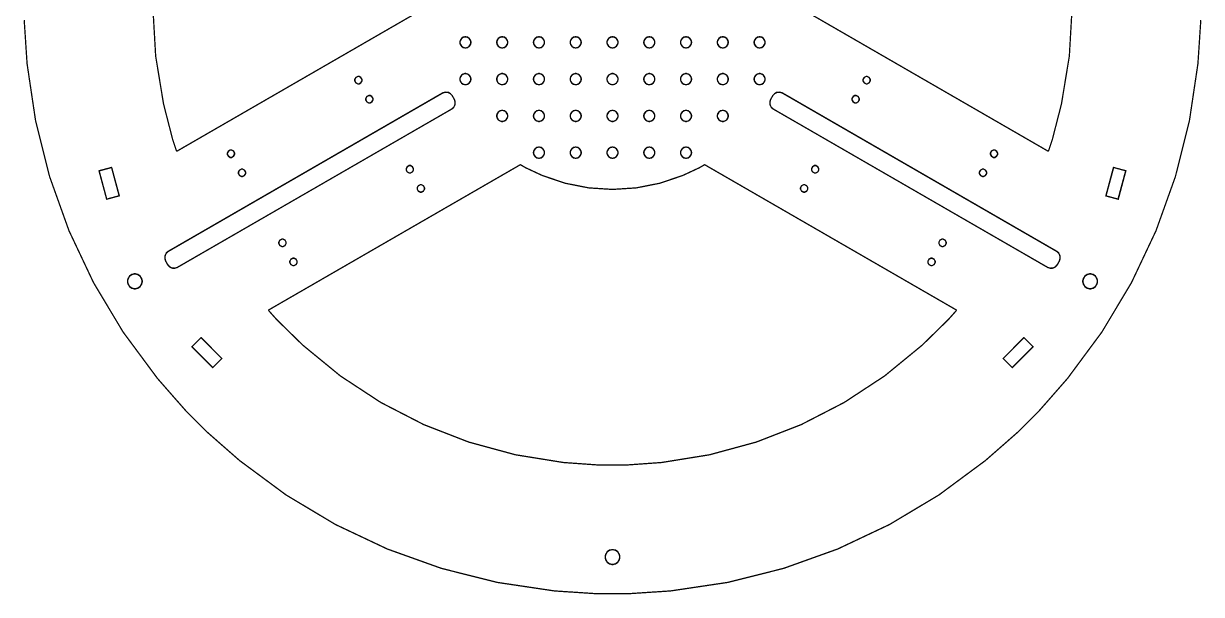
# Model space of a CAD drawing. Extents: x 0.1 to 12.7, y 0.1 to 12.7.
# Drawn here: x 0.1 to 12.71, y 0.12 to 6.23 of the extents above; entities that cross this region are included whole.
import ezdxf

# ---------------------------------------------------------------- set-up
doc = ezdxf.new("R2010")
doc.units = 0
doc.layers.get('0').update_dxf_attribs({"linetype": 'CONTINUOUS'})

msp = doc.modelspace()

# ---------------------------------------------------------------- linework, layer by layer
at = {"color": 0, "const_width": 0.01378}
for points in [[(5.42453, 11.2491), (5.29596, 11.223), (4.91596, 11.117), (4.4285, 10.9332), (3.9656, 10.7001), (3.53093, 10.4206), (3.12788, 10.0969), (2.76014, 9.73188), (2.43115, 9.32785), (2.21012, 9.00108), (2.14458, 8.88747), (2.079, 8.77393), (1.90647, 8.41911), (1.72108, 7.93218), (1.58876, 7.43115), (1.51004, 6.92036), (1.48529, 6.40408), (1.51492, 5.88672), (1.59944, 5.37261), (1.69769, 4.9905), (1.73931, 4.8661)], [(11.0737, 4.8661), (11.1153, 4.9905), (11.2135, 5.37261), (11.2981, 5.88672), (11.3277, 6.40408), (11.303, 6.92036), (11.2242, 7.43115), (11.0919, 7.93218), (10.9065, 8.41911), (10.734, 8.77393), (10.6685, 8.88747), (10.6029, 9.00108), (10.3818, 9.32785), (10.0528, 9.73188), (9.68511, 10.0969), (9.28212, 10.4206), (8.84739, 10.7001), (8.3845, 10.9332), (7.89703, 11.117), (7.51704, 11.223), (7.38851, 11.2491)], [(1.73931, 4.8661), (4.44308, 6.42714)], [(11.0737, 4.8661), (8.36996, 6.42714)], [(0.10731, 6.27121), (0.13813, 5.80425), (0.22944, 5.19222), (0.37956, 4.59483), (0.58681, 4.01628), (0.84939, 3.46061), (1.16564, 2.93207), (1.53386, 2.43468), (1.84224, 2.08268), (1.95231, 1.9726), (2.06233, 1.86257), (2.41433, 1.55419), (2.91168, 1.18598), (3.44026, 0.86974), (3.99588, 0.60715), (4.57449, 0.3999), (5.17188, 0.24978), (5.7839, 0.15848), (6.25087, 0.1276), (6.40653, 0.1276), (6.56212, 0.1276), (7.02908, 0.15848), (7.64117, 0.24978), (8.23856, 0.3999), (8.81711, 0.60715), (9.37272, 0.86974), (9.90132, 1.18598), (10.3987, 1.55419), (10.7507, 1.86257), (10.8607, 1.9726), (10.9708, 2.08268), (11.2792, 2.43468), (11.6473, 2.93207), (11.9637, 3.46061), (12.2262, 4.01628), (12.4334, 4.59483), (12.5836, 5.19222), (12.6749, 5.80425), (12.7057, 6.27121)], [(2.72131, 3.16525), (5.42507, 4.72629)], [(5.42225, 4.72206), (5.47868, 4.68951), (5.65674, 4.60672), (5.90115, 4.52431), (6.15218, 4.47488), (6.40653, 4.45839), (6.66086, 4.47488), (6.91189, 4.52431), (7.15631, 4.60672), (7.33431, 4.68951), (7.39079, 4.72206)], [(10.0917, 3.16525), (7.38797, 4.72629)], [(2.72131, 3.16525), (2.80821, 3.06706), (3.09, 2.79096), (3.49294, 2.46072), (3.92617, 2.17638), (4.38564, 1.93967), (4.8674, 1.75244), (5.36746, 1.61654), (5.88178, 1.53364), (6.27533, 1.50558), (6.40653, 1.50558), (6.53765, 1.50558), (6.93121, 1.53364), (7.44553, 1.61654), (7.94558, 1.75244), (8.42736, 1.93967), (8.88683, 2.17638), (9.32004, 2.46072), (9.72299, 2.79096), (10.0048, 3.06706), (10.0917, 3.16525)]]:
    msp.add_lwpolyline(points, dxfattribs=at)
for points in [[(4.89079, 6.03315), (4.89079, 6.0389), (4.88612, 6.05615), (4.87349, 6.07493), (4.85471, 6.08757), (4.83746, 6.09218), (4.83171, 6.09218), (4.82596, 6.09218), (4.80871, 6.08757), (4.78993, 6.07493), (4.77729, 6.05615), (4.77268, 6.0389), (4.77268, 6.03315), (4.77268, 6.02746), (4.77729, 6.01019), (4.78993, 5.99143), (4.80871, 5.97874), (4.82596, 5.97407), (4.83171, 5.97407), (4.83746, 5.97407), (4.85471, 5.97874), (4.87349, 5.99143), (4.88612, 6.01019), (4.89079, 6.02746), (4.89079, 6.03315)], [(5.2845, 6.03315), (5.2845, 6.0389), (5.27983, 6.05615), (5.26714, 6.07493), (5.24837, 6.08757), (5.23112, 6.09218), (5.22542, 6.09218), (5.21967, 6.09218), (5.20242, 6.08757), (5.18365, 6.07493), (5.17101, 6.05615), (5.16639, 6.0389), (5.16639, 6.03315), (5.16639, 6.02746), (5.17101, 6.01019), (5.18365, 5.99143), (5.20242, 5.97874), (5.21967, 5.97407), (5.22542, 5.97407), (5.23112, 5.97407), (5.24837, 5.97874), (5.26714, 5.99143), (5.27983, 6.01019), (5.2845, 6.02746), (5.2845, 6.03315)], [(5.67817, 6.03315), (5.67817, 6.0389), (5.6735, 6.05615), (5.66086, 6.07493), (5.64208, 6.08757), (5.62483, 6.09218), (5.61914, 6.09218), (5.61339, 6.09218), (5.59614, 6.08757), (5.57736, 6.07493), (5.56467, 6.05615), (5.56006, 6.0389), (5.56006, 6.03315), (5.56006, 6.02746), (5.56467, 6.01019), (5.57736, 5.99143), (5.59614, 5.97874), (5.61339, 5.97407), (5.61914, 5.97407), (5.62483, 5.97407), (5.64208, 5.97874), (5.66086, 5.99143), (5.6735, 6.01019), (5.67817, 6.02746), (5.67817, 6.03315)], [(6.07189, 6.03315), (6.07189, 6.0389), (6.06722, 6.05615), (6.05458, 6.07493), (6.03581, 6.08757), (6.01856, 6.09218), (6.01281, 6.09218), (6.00706, 6.09218), (5.98981, 6.08757), (5.97103, 6.07493), (5.95839, 6.05615), (5.95378, 6.0389), (5.95378, 6.03315), (5.95378, 6.02746), (5.95839, 6.01019), (5.97103, 5.99143), (5.98981, 5.97874), (6.00706, 5.97407), (6.01281, 5.97407), (6.01856, 5.97407), (6.03581, 5.97874), (6.05458, 5.99143), (6.06722, 6.01019), (6.07189, 6.02746), (6.07189, 6.03315)], [(6.4656, 6.03315), (6.4656, 6.0389), (6.46094, 6.05615), (6.44824, 6.07493), (6.42947, 6.08757), (6.41222, 6.09218), (6.40653, 6.09218), (6.40076, 6.09218), (6.38351, 6.08757), (6.36475, 6.07493), (6.35211, 6.05615), (6.3475, 6.0389), (6.3475, 6.03315), (6.3475, 6.02746), (6.35211, 6.01019), (6.36475, 5.99143), (6.38351, 5.97874), (6.40076, 5.97407), (6.40653, 5.97407), (6.41222, 5.97407), (6.42947, 5.97874), (6.44824, 5.99143), (6.46094, 6.01019), (6.4656, 6.02746), (6.4656, 6.03315)], [(6.85926, 6.03315), (6.85926, 6.0389), (6.8546, 6.05615), (6.84196, 6.07493), (6.82319, 6.08757), (6.80593, 6.09218), (6.80024, 6.09218), (6.79449, 6.09218), (6.77724, 6.08757), (6.75846, 6.07493), (6.74576, 6.05615), (6.74115, 6.0389), (6.74115, 6.03315), (6.74115, 6.02746), (6.74576, 6.01019), (6.75846, 5.99143), (6.77724, 5.97874), (6.79449, 5.97407), (6.80024, 5.97407), (6.80593, 5.97407), (6.82319, 5.97874), (6.84196, 5.99143), (6.8546, 6.01019), (6.85926, 6.02746), (6.85926, 6.03315)], [(7.25299, 6.03315), (7.25299, 6.0389), (7.24832, 6.05615), (7.23568, 6.07493), (7.2169, 6.08757), (7.19965, 6.09218), (7.19396, 6.09218), (7.18815, 6.09218), (7.1709, 6.08757), (7.15213, 6.07493), (7.13949, 6.05615), (7.13488, 6.0389), (7.13488, 6.03315), (7.13488, 6.02746), (7.13949, 6.01019), (7.15213, 5.99143), (7.1709, 5.97874), (7.18815, 5.97407), (7.19396, 5.97407), (7.19965, 5.97407), (7.2169, 5.97874), (7.23568, 5.99143), (7.24832, 6.01019), (7.25299, 6.02746), (7.25299, 6.03315)], [(7.64671, 6.03315), (7.64671, 6.0389), (7.64204, 6.05615), (7.62935, 6.07493), (7.61057, 6.08757), (7.59332, 6.09218), (7.58763, 6.09218), (7.58188, 6.09218), (7.56461, 6.08757), (7.54585, 6.07493), (7.53321, 6.05615), (7.5286, 6.0389), (7.5286, 6.03315), (7.5286, 6.02746), (7.53321, 6.01019), (7.54585, 5.99143), (7.56461, 5.97874), (7.58188, 5.97407), (7.58763, 5.97407), (7.59332, 5.97407), (7.61057, 5.97874), (7.62935, 5.99143), (7.64204, 6.01019), (7.64671, 6.02746), (7.64671, 6.03315)], [(8.04036, 6.03315), (8.04036, 6.0389), (8.03569, 6.05615), (8.02306, 6.07493), (8.00429, 6.08757), (7.98703, 6.09218), (7.98133, 6.09218), (7.97558, 6.09218), (7.95833, 6.08757), (7.93956, 6.07493), (7.92686, 6.05615), (7.92225, 6.0389), (7.92225, 6.03315), (7.92225, 6.02746), (7.92686, 6.01019), (7.93956, 5.99143), (7.95833, 5.97874), (7.97558, 5.97407), (7.98133, 5.97407), (7.98703, 5.97407), (8.00429, 5.97874), (8.02306, 5.99143), (8.03569, 6.01019), (8.04036, 6.02746), (8.04036, 6.03315)], [(4.89079, 5.63943), (4.89079, 5.64518), (4.88612, 5.66243), (4.87349, 5.68121), (4.85471, 5.69385), (4.83746, 5.69846), (4.83171, 5.69846), (4.82596, 5.69846), (4.80871, 5.69385), (4.78993, 5.68121), (4.77729, 5.66243), (4.77268, 5.64518), (4.77268, 5.63943), (4.77268, 5.63374), (4.77729, 5.61649), (4.78993, 5.59771), (4.80871, 5.58501), (4.82596, 5.58035), (4.83171, 5.58035), (4.83746, 5.58035), (4.85471, 5.58501), (4.87349, 5.59771), (4.88612, 5.61649), (4.89079, 5.63374), (4.89079, 5.63943)], [(5.2845, 5.63943), (5.2845, 5.64518), (5.27983, 5.66243), (5.26714, 5.68121), (5.24837, 5.69385), (5.23112, 5.69846), (5.22542, 5.69846), (5.21967, 5.69846), (5.20242, 5.69385), (5.18365, 5.68121), (5.17101, 5.66243), (5.16639, 5.64518), (5.16639, 5.63943), (5.16639, 5.63374), (5.17101, 5.61649), (5.18365, 5.59771), (5.20242, 5.58501), (5.21967, 5.58035), (5.22542, 5.58035), (5.23112, 5.58035), (5.24837, 5.58501), (5.26714, 5.59771), (5.27983, 5.61649), (5.2845, 5.63374), (5.2845, 5.63943)], [(5.67817, 5.63943), (5.67817, 5.64518), (5.6735, 5.66243), (5.66086, 5.68121), (5.64208, 5.69385), (5.62483, 5.69846), (5.61914, 5.69846), (5.61339, 5.69846), (5.59614, 5.69385), (5.57736, 5.68121), (5.56467, 5.66243), (5.56006, 5.64518), (5.56006, 5.63943), (5.56006, 5.63374), (5.56467, 5.61649), (5.57736, 5.59771), (5.59614, 5.58501), (5.61339, 5.58035), (5.61914, 5.58035), (5.62483, 5.58035), (5.64208, 5.58501), (5.66086, 5.59771), (5.6735, 5.61649), (5.67817, 5.63374), (5.67817, 5.63943)], [(6.07189, 5.63943), (6.07189, 5.64518), (6.06722, 5.66243), (6.05458, 5.68121), (6.03581, 5.69385), (6.01856, 5.69846), (6.01281, 5.69846), (6.00706, 5.69846), (5.98981, 5.69385), (5.97103, 5.68121), (5.95839, 5.66243), (5.95378, 5.64518), (5.95378, 5.63943), (5.95378, 5.63374), (5.95839, 5.61649), (5.97103, 5.59771), (5.98981, 5.58501), (6.00706, 5.58035), (6.01281, 5.58035), (6.01856, 5.58035), (6.03581, 5.58501), (6.05458, 5.59771), (6.06722, 5.61649), (6.07189, 5.63374), (6.07189, 5.63943)], [(6.4656, 5.63943), (6.4656, 5.64518), (6.46094, 5.66243), (6.44824, 5.68121), (6.42947, 5.69385), (6.41222, 5.69846), (6.40653, 5.69846), (6.40076, 5.69846), (6.38351, 5.69385), (6.36475, 5.68121), (6.35211, 5.66243), (6.3475, 5.64518), (6.3475, 5.63943), (6.3475, 5.63374), (6.35211, 5.61649), (6.36475, 5.59771), (6.38351, 5.58501), (6.40076, 5.58035), (6.40653, 5.58035), (6.41222, 5.58035), (6.42947, 5.58501), (6.44824, 5.59771), (6.46094, 5.61649), (6.4656, 5.63374), (6.4656, 5.63943)], [(6.85926, 5.63943), (6.85926, 5.64518), (6.8546, 5.66243), (6.84196, 5.68121), (6.82319, 5.69385), (6.80593, 5.69846), (6.80024, 5.69846), (6.79449, 5.69846), (6.77724, 5.69385), (6.75846, 5.68121), (6.74576, 5.66243), (6.74115, 5.64518), (6.74115, 5.63943), (6.74115, 5.63374), (6.74576, 5.61649), (6.75846, 5.59771), (6.77724, 5.58501), (6.79449, 5.58035), (6.80024, 5.58035), (6.80593, 5.58035), (6.82319, 5.58501), (6.84196, 5.59771), (6.8546, 5.61649), (6.85926, 5.63374), (6.85926, 5.63943)], [(7.25299, 5.63943), (7.25299, 5.64518), (7.24832, 5.66243), (7.23568, 5.68121), (7.2169, 5.69385), (7.19965, 5.69846), (7.19396, 5.69846), (7.18815, 5.69846), (7.1709, 5.69385), (7.15213, 5.68121), (7.13949, 5.66243), (7.13488, 5.64518), (7.13488, 5.63943), (7.13488, 5.63374), (7.13949, 5.61649), (7.15213, 5.59771), (7.1709, 5.58501), (7.18815, 5.58035), (7.19396, 5.58035), (7.19965, 5.58035), (7.2169, 5.58501), (7.23568, 5.59771), (7.24832, 5.61649), (7.25299, 5.63374), (7.25299, 5.63943)], [(7.64671, 5.63943), (7.64671, 5.64518), (7.64204, 5.66243), (7.62935, 5.68121), (7.61057, 5.69385), (7.59332, 5.69846), (7.58763, 5.69846), (7.58188, 5.69846), (7.56461, 5.69385), (7.54585, 5.68121), (7.53321, 5.66243), (7.5286, 5.64518), (7.5286, 5.63943), (7.5286, 5.63374), (7.53321, 5.61649), (7.54585, 5.59771), (7.56461, 5.58501), (7.58188, 5.58035), (7.58763, 5.58035), (7.59332, 5.58035), (7.61057, 5.58501), (7.62935, 5.59771), (7.64204, 5.61649), (7.64671, 5.63374), (7.64671, 5.63943)], [(8.04036, 5.63943), (8.04036, 5.64518), (8.03569, 5.66243), (8.02306, 5.68121), (8.00429, 5.69385), (7.98703, 5.69846), (7.98133, 5.69846), (7.97558, 5.69846), (7.95833, 5.69385), (7.93956, 5.68121), (7.92686, 5.66243), (7.92225, 5.64518), (7.92225, 5.63943), (7.92225, 5.63374), (7.92686, 5.61649), (7.93956, 5.59771), (7.95833, 5.58501), (7.97558, 5.58035), (7.98133, 5.58035), (7.98703, 5.58035), (8.00429, 5.58501), (8.02306, 5.59771), (8.03569, 5.61649), (8.04036, 5.63374), (8.04036, 5.63943)], [(3.72456, 5.62853), (3.72456, 5.63553), (3.713, 5.65636), (3.69217, 5.66786), (3.68522, 5.66786), (3.67822, 5.66786), (3.65733, 5.65636), (3.64583, 5.63553), (3.64583, 5.62853), (3.64583, 5.62158), (3.65733, 5.60069), (3.67822, 5.58914), (3.68522, 5.58914), (3.69217, 5.58914), (3.713, 5.60069), (3.72456, 5.62158), (3.72456, 5.62853)], [(9.16721, 5.62853), (9.16721, 5.63553), (9.15565, 5.65636), (9.13482, 5.66786), (9.12787, 5.66786), (9.12088, 5.66786), (9.09999, 5.65636), (9.08849, 5.63553), (9.08849, 5.62853), (9.08849, 5.62158), (9.09999, 5.60069), (9.12088, 5.58914), (9.12787, 5.58914), (9.13482, 5.58914), (9.15565, 5.60069), (9.16721, 5.62158), (9.16721, 5.62853)], [(4.69189, 5.45964), (4.68929, 5.46419), (4.67165, 5.48275), (4.64914, 5.49496), (4.6441, 5.49631), (4.63906, 5.49767), (4.61339, 5.49837), (4.58886, 5.4911), (4.58436, 5.48844), (1.65213, 3.79551), (1.64757, 3.79292), (1.62901, 3.77528), (1.61681, 3.75276), (1.61546, 3.74772), (1.6141, 3.74268), (1.61344, 3.71707), (1.62071, 3.69254), (1.62332, 3.68799), (1.64301, 3.65386), (1.64561, 3.64936), (1.66325, 3.63081), (1.68576, 3.61854), (1.69081, 3.61719), (1.69586, 3.61583), (1.72146, 3.61518), (1.74599, 3.62244), (1.75054, 3.62506), (4.68278, 5.31799), (4.68728, 5.32058), (4.70583, 5.33822), (4.7181, 5.36074), (4.71946, 5.36578), (4.72081, 5.37082), (4.72146, 5.39649), (4.71419, 5.42101), (4.71158, 5.42551), (4.69189, 5.45964)], [(3.84267, 5.42393), (3.84267, 5.43093), (3.83111, 5.45182), (3.81028, 5.46332), (3.80333, 5.46332), (3.79633, 5.46332), (3.77544, 5.45182), (3.76394, 5.43093), (3.76394, 5.42393), (3.76394, 5.41699), (3.77544, 5.39611), (3.79633, 5.38456), (3.80333, 5.38456), (3.81028, 5.38456), (3.83111, 5.39611), (3.84267, 5.41699), (3.84267, 5.42393)], [(8.10146, 5.42551), (8.09885, 5.42101), (8.09158, 5.39649), (8.09224, 5.37082), (8.09358, 5.36578), (8.09494, 5.36074), (8.10715, 5.33822), (8.12571, 5.32058), (8.13026, 5.31799), (11.0625, 3.62506), (11.067, 3.62244), (11.0915, 3.61518), (11.1172, 3.61583), (11.1222, 3.61719), (11.1273, 3.61854), (11.1498, 3.63081), (11.1674, 3.64936), (11.17, 3.65386), (11.1897, 3.68799), (11.1923, 3.69254), (11.1996, 3.71707), (11.1989, 3.74268), (11.1976, 3.74772), (11.1962, 3.75276), (11.184, 3.77528), (11.1654, 3.79292), (11.1609, 3.79551), (8.22874, 5.48844), (8.22418, 5.4911), (8.1996, 5.49837), (8.17399, 5.49767), (8.16894, 5.49631), (8.1639, 5.49496), (8.14139, 5.48275), (8.12375, 5.46419), (8.12115, 5.45964), (8.10146, 5.42551)], [(9.0491, 5.42393), (9.0491, 5.43093), (9.03754, 5.45182), (9.01671, 5.46332), (9.00976, 5.46332), (9.00276, 5.46332), (8.98188, 5.45182), (8.97038, 5.43093), (8.97038, 5.42393), (8.97038, 5.41699), (8.98188, 5.39611), (9.00276, 5.38456), (9.00976, 5.38456), (9.01671, 5.38456), (9.03754, 5.39611), (9.0491, 5.41699), (9.0491, 5.42393)], [(5.2845, 5.24571), (5.2845, 5.25146), (5.27983, 5.26872), (5.26714, 5.28749), (5.24837, 5.30018), (5.23112, 5.30479), (5.22542, 5.30479), (5.21967, 5.30479), (5.20242, 5.30018), (5.18365, 5.28749), (5.17101, 5.26872), (5.16639, 5.25146), (5.16639, 5.24571), (5.16639, 5.24001), (5.17101, 5.22276), (5.18365, 5.204), (5.20242, 5.19135), (5.21967, 5.18668), (5.22542, 5.18668), (5.23112, 5.18668), (5.24837, 5.19135), (5.26714, 5.204), (5.27983, 5.22276), (5.2845, 5.24001), (5.2845, 5.24571)], [(5.67817, 5.24571), (5.67817, 5.25146), (5.6735, 5.26872), (5.66086, 5.28749), (5.64208, 5.30018), (5.62483, 5.30479), (5.61914, 5.30479), (5.61339, 5.30479), (5.59614, 5.30018), (5.57736, 5.28749), (5.56467, 5.26872), (5.56006, 5.25146), (5.56006, 5.24571), (5.56006, 5.24001), (5.56467, 5.22276), (5.57736, 5.204), (5.59614, 5.19135), (5.61339, 5.18668), (5.61914, 5.18668), (5.62483, 5.18668), (5.64208, 5.19135), (5.66086, 5.204), (5.6735, 5.22276), (5.67817, 5.24001), (5.67817, 5.24571)], [(6.07189, 5.24571), (6.07189, 5.25146), (6.06722, 5.26872), (6.05458, 5.28749), (6.03581, 5.30018), (6.01856, 5.30479), (6.01281, 5.30479), (6.00706, 5.30479), (5.98981, 5.30018), (5.97103, 5.28749), (5.95839, 5.26872), (5.95378, 5.25146), (5.95378, 5.24571), (5.95378, 5.24001), (5.95839, 5.22276), (5.97103, 5.204), (5.98981, 5.19135), (6.00706, 5.18668), (6.01281, 5.18668), (6.01856, 5.18668), (6.03581, 5.19135), (6.05458, 5.204), (6.06722, 5.22276), (6.07189, 5.24001), (6.07189, 5.24571)], [(6.4656, 5.24571), (6.4656, 5.25146), (6.46094, 5.26872), (6.44824, 5.28749), (6.42947, 5.30018), (6.41222, 5.30479), (6.40653, 5.30479), (6.40076, 5.30479), (6.38351, 5.30018), (6.36475, 5.28749), (6.35211, 5.26872), (6.3475, 5.25146), (6.3475, 5.24571), (6.3475, 5.24001), (6.35211, 5.22276), (6.36475, 5.204), (6.38351, 5.19135), (6.40076, 5.18668), (6.40653, 5.18668), (6.41222, 5.18668), (6.42947, 5.19135), (6.44824, 5.204), (6.46094, 5.22276), (6.4656, 5.24001), (6.4656, 5.24571)], [(6.85926, 5.24571), (6.85926, 5.25146), (6.8546, 5.26872), (6.84196, 5.28749), (6.82319, 5.30018), (6.80593, 5.30479), (6.80024, 5.30479), (6.79449, 5.30479), (6.77724, 5.30018), (6.75846, 5.28749), (6.74576, 5.26872), (6.74115, 5.25146), (6.74115, 5.24571), (6.74115, 5.24001), (6.74576, 5.22276), (6.75846, 5.204), (6.77724, 5.19135), (6.79449, 5.18668), (6.80024, 5.18668), (6.80593, 5.18668), (6.82319, 5.19135), (6.84196, 5.204), (6.8546, 5.22276), (6.85926, 5.24001), (6.85926, 5.24571)], [(7.25299, 5.24571), (7.25299, 5.25146), (7.24832, 5.26872), (7.23568, 5.28749), (7.2169, 5.30018), (7.19965, 5.30479), (7.19396, 5.30479), (7.18815, 5.30479), (7.1709, 5.30018), (7.15213, 5.28749), (7.13949, 5.26872), (7.13488, 5.25146), (7.13488, 5.24571), (7.13488, 5.24001), (7.13949, 5.22276), (7.15213, 5.204), (7.1709, 5.19135), (7.18815, 5.18668), (7.19396, 5.18668), (7.19965, 5.18668), (7.2169, 5.19135), (7.23568, 5.204), (7.24832, 5.22276), (7.25299, 5.24001), (7.25299, 5.24571)], [(7.64671, 5.24571), (7.64671, 5.25146), (7.64204, 5.26872), (7.62935, 5.28749), (7.61057, 5.30018), (7.59332, 5.30479), (7.58763, 5.30479), (7.58188, 5.30479), (7.56461, 5.30018), (7.54585, 5.28749), (7.53321, 5.26872), (7.5286, 5.25146), (7.5286, 5.24571), (7.5286, 5.24001), (7.53321, 5.22276), (7.54585, 5.204), (7.56461, 5.19135), (7.58188, 5.18668), (7.58763, 5.18668), (7.59332, 5.18668), (7.61057, 5.19135), (7.62935, 5.204), (7.64204, 5.22276), (7.64671, 5.24001), (7.64671, 5.24571)], [(2.36074, 4.8411), (2.36074, 4.8481), (2.34918, 4.86897), (2.32835, 4.88049), (2.3214, 4.88049), (2.3144, 4.88049), (2.29351, 4.86897), (2.28201, 4.8481), (2.28201, 4.8411), (2.28201, 4.83415), (2.29351, 4.81332), (2.3144, 4.80176), (2.3214, 4.80176), (2.32835, 4.80176), (2.34918, 4.81332), (2.36074, 4.83415), (2.36074, 4.8411)], [(5.67817, 4.85206), (5.67817, 4.85781), (5.6735, 4.87506), (5.66086, 4.89382), (5.64208, 4.90647), (5.62483, 4.91108), (5.61914, 4.91108), (5.61339, 4.91108), (5.59614, 4.90647), (5.57736, 4.89382), (5.56467, 4.87506), (5.56006, 4.85781), (5.56006, 4.85206), (5.56006, 4.84631), (5.56467, 4.82904), (5.57736, 4.81028), (5.59614, 4.79764), (5.61339, 4.79297), (5.61914, 4.79297), (5.62483, 4.79297), (5.64208, 4.79764), (5.66086, 4.81028), (5.6735, 4.82904), (5.67817, 4.84631), (5.67817, 4.85206)], [(6.07189, 4.85206), (6.07189, 4.85781), (6.06722, 4.87506), (6.05458, 4.89382), (6.03581, 4.90647), (6.01856, 4.91108), (6.01281, 4.91108), (6.00706, 4.91108), (5.98981, 4.90647), (5.97103, 4.89382), (5.95839, 4.87506), (5.95378, 4.85781), (5.95378, 4.85206), (5.95378, 4.84631), (5.95839, 4.82904), (5.97103, 4.81028), (5.98981, 4.79764), (6.00706, 4.79297), (6.01281, 4.79297), (6.01856, 4.79297), (6.03581, 4.79764), (6.05458, 4.81028), (6.06722, 4.82904), (6.07189, 4.84631), (6.07189, 4.85206)], [(6.4656, 4.85206), (6.4656, 4.85781), (6.46094, 4.87506), (6.44824, 4.89382), (6.42947, 4.90647), (6.41222, 4.91108), (6.40653, 4.91108), (6.40076, 4.91108), (6.38351, 4.90647), (6.36475, 4.89382), (6.35211, 4.87506), (6.3475, 4.85781), (6.3475, 4.85206), (6.3475, 4.84631), (6.35211, 4.82904), (6.36475, 4.81028), (6.38351, 4.79764), (6.40076, 4.79297), (6.40653, 4.79297), (6.41222, 4.79297), (6.42947, 4.79764), (6.44824, 4.81028), (6.46094, 4.82904), (6.4656, 4.84631), (6.4656, 4.85206)], [(6.85926, 4.85206), (6.85926, 4.85781), (6.8546, 4.87506), (6.84196, 4.89382), (6.82319, 4.90647), (6.80593, 4.91108), (6.80024, 4.91108), (6.79449, 4.91108), (6.77724, 4.90647), (6.75846, 4.89382), (6.74576, 4.87506), (6.74115, 4.85781), (6.74115, 4.85206), (6.74115, 4.84631), (6.74576, 4.82904), (6.75846, 4.81028), (6.77724, 4.79764), (6.79449, 4.79297), (6.80024, 4.79297), (6.80593, 4.79297), (6.82319, 4.79764), (6.84196, 4.81028), (6.8546, 4.82904), (6.85926, 4.84631), (6.85926, 4.85206)], [(7.25299, 4.85206), (7.25299, 4.85781), (7.24832, 4.87506), (7.23568, 4.89382), (7.2169, 4.90647), (7.19965, 4.91108), (7.19396, 4.91108), (7.18815, 4.91108), (7.1709, 4.90647), (7.15213, 4.89382), (7.13949, 4.87506), (7.13488, 4.85781), (7.13488, 4.85206), (7.13488, 4.84631), (7.13949, 4.82904), (7.15213, 4.81028), (7.1709, 4.79764), (7.18815, 4.79297), (7.19396, 4.79297), (7.19965, 4.79297), (7.2169, 4.79764), (7.23568, 4.81028), (7.24832, 4.82904), (7.25299, 4.84631), (7.25299, 4.85206)], [(10.531, 4.8411), (10.531, 4.8481), (10.5195, 4.86897), (10.4986, 4.88049), (10.4917, 4.88049), (10.4847, 4.88049), (10.4638, 4.86897), (10.4523, 4.8481), (10.4523, 4.8411), (10.4523, 4.83415), (10.4638, 4.81332), (10.4847, 4.80176), (10.4917, 4.80176), (10.4986, 4.80176), (10.5195, 4.81332), (10.531, 4.83415), (10.531, 4.8411)], [(1.12413, 4.38954), (0.99105, 4.35389), (0.90951, 4.65815), (1.04259, 4.69379), (1.12413, 4.38954)], [(2.47885, 4.6365), (2.47885, 4.6435), (2.46729, 4.66439), (2.44646, 4.67589), (2.43951, 4.67589), (2.43251, 4.67589), (2.41162, 4.66439), (2.40013, 4.6435), (2.40013, 4.6365), (2.40013, 4.62956), (2.41162, 4.60872), (2.43251, 4.59717), (2.43951, 4.59717), (2.44646, 4.59717), (2.46729, 4.60872), (2.47885, 4.62956), (2.47885, 4.6365)], [(4.27576, 4.67383), (4.27576, 4.68083), (4.26421, 4.70171), (4.24333, 4.71322), (4.23639, 4.71322), (4.22939, 4.71322), (4.2085, 4.70171), (4.197, 4.68083), (4.197, 4.67383), (4.197, 4.66689), (4.2085, 4.646), (4.22939, 4.63444), (4.23639, 4.63444), (4.24333, 4.63444), (4.26421, 4.646), (4.27576, 4.66689), (4.27576, 4.67383)], [(8.61604, 4.67383), (8.61604, 4.68083), (8.60449, 4.70171), (8.58361, 4.71322), (8.57667, 4.71322), (8.56967, 4.71322), (8.54883, 4.70171), (8.53733, 4.68083), (8.53733, 4.67383), (8.53733, 4.66689), (8.54883, 4.646), (8.56967, 4.63444), (8.57667, 4.63444), (8.58361, 4.63444), (8.60449, 4.646), (8.61604, 4.66689), (8.61604, 4.67383)], [(10.4129, 4.6365), (10.4129, 4.6435), (10.4014, 4.66439), (10.3805, 4.67589), (10.3736, 4.67589), (10.3666, 4.67589), (10.3457, 4.66439), (10.3342, 4.6435), (10.3342, 4.6365), (10.3342, 4.62956), (10.3457, 4.60872), (10.3666, 4.59717), (10.3736, 4.59717), (10.3805, 4.59717), (10.4014, 4.60872), (10.4129, 4.62956), (10.4129, 4.6365)], [(11.6889, 4.38954), (11.8221, 4.35389), (11.9035, 4.65815), (11.7705, 4.69379), (11.6889, 4.38954)], [(4.39388, 4.46924), (4.39388, 4.47624), (4.38232, 4.49713), (4.36143, 4.50863), (4.35449, 4.50863), (4.3475, 4.50863), (4.32661, 4.49713), (4.31511, 4.47624), (4.31511, 4.46924), (4.31511, 4.46229), (4.32661, 4.44146), (4.3475, 4.4299), (4.35449, 4.4299), (4.36143, 4.4299), (4.38232, 4.44146), (4.39388, 4.46229), (4.39388, 4.46924)], [(8.49794, 4.46924), (8.49794, 4.47624), (8.48639, 4.49713), (8.4655, 4.50863), (8.45856, 4.50863), (8.45156, 4.50863), (8.43072, 4.49713), (8.41922, 4.47624), (8.41922, 4.46924), (8.41922, 4.46229), (8.43072, 4.44146), (8.45156, 4.4299), (8.45856, 4.4299), (8.4655, 4.4299), (8.48639, 4.44146), (8.49794, 4.46229), (8.49794, 4.46924)], [(2.91194, 3.88644), (2.91194, 3.89344), (2.90039, 3.91428), (2.8795, 3.92578), (2.87256, 3.92578), (2.86556, 3.92578), (2.84467, 3.91428), (2.83317, 3.89344), (2.83317, 3.88644), (2.83317, 3.8795), (2.84467, 3.85861), (2.86556, 3.84706), (2.87256, 3.84706), (2.8795, 3.84706), (2.90039, 3.85861), (2.91194, 3.8795), (2.91194, 3.88644)], [(9.97988, 3.88644), (9.97988, 3.89344), (9.96832, 3.91428), (9.94743, 3.92578), (9.94049, 3.92578), (9.93349, 3.92578), (9.91265, 3.91428), (9.90115, 3.89344), (9.90115, 3.88644), (9.90115, 3.8795), (9.91265, 3.85861), (9.93349, 3.84706), (9.94049, 3.84706), (9.94743, 3.84706), (9.96832, 3.85861), (9.97988, 3.8795), (9.97988, 3.88644)], [(3.03006, 3.68186), (3.03006, 3.68886), (3.0185, 3.70975), (2.99761, 3.72125), (2.99067, 3.72125), (2.98367, 3.72125), (2.96278, 3.70975), (2.95128, 3.68886), (2.95128, 3.68186), (2.95128, 3.67492), (2.96278, 3.65403), (2.98367, 3.64247), (2.99067, 3.64247), (2.99761, 3.64247), (3.0185, 3.65403), (3.03006, 3.67492), (3.03006, 3.68186)], [(9.86176, 3.68186), (9.86176, 3.68886), (9.85021, 3.70975), (9.82932, 3.72125), (9.82238, 3.72125), (9.81537, 3.72125), (9.79454, 3.70975), (9.78304, 3.68886), (9.78304, 3.68186), (9.78304, 3.67492), (9.79454, 3.65403), (9.81537, 3.64247), (9.82238, 3.64247), (9.82932, 3.64247), (9.85021, 3.65403), (9.86176, 3.67492), (9.86176, 3.68186)], [(1.37093, 3.47407), (1.37093, 3.48178), (1.36469, 3.50478), (1.34782, 3.52979), (1.32281, 3.54665), (1.29986, 3.55285), (1.29221, 3.55285), (1.28451, 3.55285), (1.2615, 3.54665), (1.23649, 3.52979), (1.21962, 3.50478), (1.21349, 3.48178), (1.21349, 3.47407), (1.21349, 3.46642), (1.21962, 3.44347), (1.23649, 3.41846), (1.2615, 3.40158), (1.28451, 3.39535), (1.29221, 3.39535), (1.29986, 3.39535), (1.32281, 3.40158), (1.34782, 3.41846), (1.36469, 3.44347), (1.37093, 3.46642), (1.37093, 3.47407)], [(11.5996, 3.47407), (11.5996, 3.48178), (11.5934, 3.50478), (11.5765, 3.52979), (11.5515, 3.54665), (11.5285, 3.55285), (11.5208, 3.55285), (11.5131, 3.55285), (11.4902, 3.54665), (11.4652, 3.52979), (11.4483, 3.50478), (11.4421, 3.48178), (11.4421, 3.47407), (11.4421, 3.46642), (11.4483, 3.44347), (11.4652, 3.41846), (11.4902, 3.40158), (11.5131, 3.39535), (11.5208, 3.39535), (11.5285, 3.39535), (11.5515, 3.40158), (11.5765, 3.41846), (11.5934, 3.44347), (11.5996, 3.46642), (11.5996, 3.47407)], [(2.00097, 2.87076), (1.9036, 2.77333), (2.12631, 2.55063), (2.22368, 2.64806), (2.00097, 2.87076)], [(10.8121, 2.87076), (10.9095, 2.77333), (10.6868, 2.55063), (10.5894, 2.64806), (10.8121, 2.87076)], [(6.48525, 0.52132), (6.48525, 0.52902), (6.47906, 0.55203), (6.46218, 0.57704), (6.43718, 0.59391), (6.41417, 0.60004), (6.40653, 0.60004), (6.39882, 0.60004), (6.37587, 0.59391), (6.35086, 0.57704), (6.33399, 0.55203), (6.32781, 0.52902), (6.32781, 0.52132), (6.32781, 0.51367), (6.33399, 0.49067), (6.35086, 0.46566), (6.37587, 0.44878), (6.39882, 0.4426), (6.40653, 0.4426), (6.41417, 0.4426), (6.43718, 0.44878), (6.46218, 0.46566), (6.47906, 0.49067), (6.48525, 0.51367), (6.48525, 0.52132)]]:
    msp.add_lwpolyline(points, close=True, dxfattribs=at)
at = {"color": 254}
for points in [[(4.89079, 6.03315), (4.89079, 6.0389), (4.88612, 6.05615), (4.87349, 6.07493), (4.85471, 6.08757), (4.83746, 6.09218), (4.83171, 6.09218), (4.82596, 6.09218), (4.80871, 6.08757), (4.78993, 6.07493), (4.77729, 6.05615), (4.77268, 6.0389), (4.77268, 6.03315), (4.77268, 6.02746), (4.77729, 6.01019), (4.78993, 5.99143), (4.80871, 5.97874), (4.82596, 5.97407), (4.83171, 5.97407), (4.83746, 5.97407), (4.85471, 5.97874), (4.87349, 5.99143), (4.88612, 6.01019), (4.89079, 6.02746), (4.89079, 6.03315)], [(5.2845, 6.03315), (5.2845, 6.0389), (5.27983, 6.05615), (5.26714, 6.07493), (5.24837, 6.08757), (5.23112, 6.09218), (5.22542, 6.09218), (5.21967, 6.09218), (5.20242, 6.08757), (5.18365, 6.07493), (5.17101, 6.05615), (5.16639, 6.0389), (5.16639, 6.03315), (5.16639, 6.02746), (5.17101, 6.01019), (5.18365, 5.99143), (5.20242, 5.97874), (5.21967, 5.97407), (5.22542, 5.97407), (5.23112, 5.97407), (5.24837, 5.97874), (5.26714, 5.99143), (5.27983, 6.01019), (5.2845, 6.02746), (5.2845, 6.03315)], [(5.67817, 6.03315), (5.67817, 6.0389), (5.6735, 6.05615), (5.66086, 6.07493), (5.64208, 6.08757), (5.62483, 6.09218), (5.61914, 6.09218), (5.61339, 6.09218), (5.59614, 6.08757), (5.57736, 6.07493), (5.56467, 6.05615), (5.56006, 6.0389), (5.56006, 6.03315), (5.56006, 6.02746), (5.56467, 6.01019), (5.57736, 5.99143), (5.59614, 5.97874), (5.61339, 5.97407), (5.61914, 5.97407), (5.62483, 5.97407), (5.64208, 5.97874), (5.66086, 5.99143), (5.6735, 6.01019), (5.67817, 6.02746), (5.67817, 6.03315)], [(6.07189, 6.03315), (6.07189, 6.0389), (6.06722, 6.05615), (6.05458, 6.07493), (6.03581, 6.08757), (6.01856, 6.09218), (6.01281, 6.09218), (6.00706, 6.09218), (5.98981, 6.08757), (5.97103, 6.07493), (5.95839, 6.05615), (5.95378, 6.0389), (5.95378, 6.03315), (5.95378, 6.02746), (5.95839, 6.01019), (5.97103, 5.99143), (5.98981, 5.97874), (6.00706, 5.97407), (6.01281, 5.97407), (6.01856, 5.97407), (6.03581, 5.97874), (6.05458, 5.99143), (6.06722, 6.01019), (6.07189, 6.02746), (6.07189, 6.03315)], [(6.4656, 6.03315), (6.4656, 6.0389), (6.46094, 6.05615), (6.44824, 6.07493), (6.42947, 6.08757), (6.41222, 6.09218), (6.40653, 6.09218), (6.40076, 6.09218), (6.38351, 6.08757), (6.36475, 6.07493), (6.35211, 6.05615), (6.3475, 6.0389), (6.3475, 6.03315), (6.3475, 6.02746), (6.35211, 6.01019), (6.36475, 5.99143), (6.38351, 5.97874), (6.40076, 5.97407), (6.40653, 5.97407), (6.41222, 5.97407), (6.42947, 5.97874), (6.44824, 5.99143), (6.46094, 6.01019), (6.4656, 6.02746), (6.4656, 6.03315)], [(6.85926, 6.03315), (6.85926, 6.0389), (6.8546, 6.05615), (6.84196, 6.07493), (6.82319, 6.08757), (6.80593, 6.09218), (6.80024, 6.09218), (6.79449, 6.09218), (6.77724, 6.08757), (6.75846, 6.07493), (6.74576, 6.05615), (6.74115, 6.0389), (6.74115, 6.03315), (6.74115, 6.02746), (6.74576, 6.01019), (6.75846, 5.99143), (6.77724, 5.97874), (6.79449, 5.97407), (6.80024, 5.97407), (6.80593, 5.97407), (6.82319, 5.97874), (6.84196, 5.99143), (6.8546, 6.01019), (6.85926, 6.02746), (6.85926, 6.03315)], [(7.25299, 6.03315), (7.25299, 6.0389), (7.24832, 6.05615), (7.23568, 6.07493), (7.2169, 6.08757), (7.19965, 6.09218), (7.19396, 6.09218), (7.18815, 6.09218), (7.1709, 6.08757), (7.15213, 6.07493), (7.13949, 6.05615), (7.13488, 6.0389), (7.13488, 6.03315), (7.13488, 6.02746), (7.13949, 6.01019), (7.15213, 5.99143), (7.1709, 5.97874), (7.18815, 5.97407), (7.19396, 5.97407), (7.19965, 5.97407), (7.2169, 5.97874), (7.23568, 5.99143), (7.24832, 6.01019), (7.25299, 6.02746), (7.25299, 6.03315)], [(7.64671, 6.03315), (7.64671, 6.0389), (7.64204, 6.05615), (7.62935, 6.07493), (7.61057, 6.08757), (7.59332, 6.09218), (7.58763, 6.09218), (7.58188, 6.09218), (7.56461, 6.08757), (7.54585, 6.07493), (7.53321, 6.05615), (7.5286, 6.0389), (7.5286, 6.03315), (7.5286, 6.02746), (7.53321, 6.01019), (7.54585, 5.99143), (7.56461, 5.97874), (7.58188, 5.97407), (7.58763, 5.97407), (7.59332, 5.97407), (7.61057, 5.97874), (7.62935, 5.99143), (7.64204, 6.01019), (7.64671, 6.02746), (7.64671, 6.03315)], [(8.04036, 6.03315), (8.04036, 6.0389), (8.03569, 6.05615), (8.02306, 6.07493), (8.00429, 6.08757), (7.98703, 6.09218), (7.98133, 6.09218), (7.97558, 6.09218), (7.95833, 6.08757), (7.93956, 6.07493), (7.92686, 6.05615), (7.92225, 6.0389), (7.92225, 6.03315), (7.92225, 6.02746), (7.92686, 6.01019), (7.93956, 5.99143), (7.95833, 5.97874), (7.97558, 5.97407), (7.98133, 5.97407), (7.98703, 5.97407), (8.00429, 5.97874), (8.02306, 5.99143), (8.03569, 6.01019), (8.04036, 6.02746), (8.04036, 6.03315)], [(4.89079, 5.63943), (4.89079, 5.64518), (4.88612, 5.66243), (4.87349, 5.68121), (4.85471, 5.69385), (4.83746, 5.69846), (4.83171, 5.69846), (4.82596, 5.69846), (4.80871, 5.69385), (4.78993, 5.68121), (4.77729, 5.66243), (4.77268, 5.64518), (4.77268, 5.63943), (4.77268, 5.63374), (4.77729, 5.61649), (4.78993, 5.59771), (4.80871, 5.58501), (4.82596, 5.58035), (4.83171, 5.58035), (4.83746, 5.58035), (4.85471, 5.58501), (4.87349, 5.59771), (4.88612, 5.61649), (4.89079, 5.63374), (4.89079, 5.63943)], [(5.2845, 5.63943), (5.2845, 5.64518), (5.27983, 5.66243), (5.26714, 5.68121), (5.24837, 5.69385), (5.23112, 5.69846), (5.22542, 5.69846), (5.21967, 5.69846), (5.20242, 5.69385), (5.18365, 5.68121), (5.17101, 5.66243), (5.16639, 5.64518), (5.16639, 5.63943), (5.16639, 5.63374), (5.17101, 5.61649), (5.18365, 5.59771), (5.20242, 5.58501), (5.21967, 5.58035), (5.22542, 5.58035), (5.23112, 5.58035), (5.24837, 5.58501), (5.26714, 5.59771), (5.27983, 5.61649), (5.2845, 5.63374), (5.2845, 5.63943)], [(5.67817, 5.63943), (5.67817, 5.64518), (5.6735, 5.66243), (5.66086, 5.68121), (5.64208, 5.69385), (5.62483, 5.69846), (5.61914, 5.69846), (5.61339, 5.69846), (5.59614, 5.69385), (5.57736, 5.68121), (5.56467, 5.66243), (5.56006, 5.64518), (5.56006, 5.63943), (5.56006, 5.63374), (5.56467, 5.61649), (5.57736, 5.59771), (5.59614, 5.58501), (5.61339, 5.58035), (5.61914, 5.58035), (5.62483, 5.58035), (5.64208, 5.58501), (5.66086, 5.59771), (5.6735, 5.61649), (5.67817, 5.63374), (5.67817, 5.63943)], [(6.07189, 5.63943), (6.07189, 5.64518), (6.06722, 5.66243), (6.05458, 5.68121), (6.03581, 5.69385), (6.01856, 5.69846), (6.01281, 5.69846), (6.00706, 5.69846), (5.98981, 5.69385), (5.97103, 5.68121), (5.95839, 5.66243), (5.95378, 5.64518), (5.95378, 5.63943), (5.95378, 5.63374), (5.95839, 5.61649), (5.97103, 5.59771), (5.98981, 5.58501), (6.00706, 5.58035), (6.01281, 5.58035), (6.01856, 5.58035), (6.03581, 5.58501), (6.05458, 5.59771), (6.06722, 5.61649), (6.07189, 5.63374), (6.07189, 5.63943)], [(6.4656, 5.63943), (6.4656, 5.64518), (6.46094, 5.66243), (6.44824, 5.68121), (6.42947, 5.69385), (6.41222, 5.69846), (6.40653, 5.69846), (6.40076, 5.69846), (6.38351, 5.69385), (6.36475, 5.68121), (6.35211, 5.66243), (6.3475, 5.64518), (6.3475, 5.63943), (6.3475, 5.63374), (6.35211, 5.61649), (6.36475, 5.59771), (6.38351, 5.58501), (6.40076, 5.58035), (6.40653, 5.58035), (6.41222, 5.58035), (6.42947, 5.58501), (6.44824, 5.59771), (6.46094, 5.61649), (6.4656, 5.63374), (6.4656, 5.63943)], [(6.85926, 5.63943), (6.85926, 5.64518), (6.8546, 5.66243), (6.84196, 5.68121), (6.82319, 5.69385), (6.80593, 5.69846), (6.80024, 5.69846), (6.79449, 5.69846), (6.77724, 5.69385), (6.75846, 5.68121), (6.74576, 5.66243), (6.74115, 5.64518), (6.74115, 5.63943), (6.74115, 5.63374), (6.74576, 5.61649), (6.75846, 5.59771), (6.77724, 5.58501), (6.79449, 5.58035), (6.80024, 5.58035), (6.80593, 5.58035), (6.82319, 5.58501), (6.84196, 5.59771), (6.8546, 5.61649), (6.85926, 5.63374), (6.85926, 5.63943)], [(7.25299, 5.63943), (7.25299, 5.64518), (7.24832, 5.66243), (7.23568, 5.68121), (7.2169, 5.69385), (7.19965, 5.69846), (7.19396, 5.69846), (7.18815, 5.69846), (7.1709, 5.69385), (7.15213, 5.68121), (7.13949, 5.66243), (7.13488, 5.64518), (7.13488, 5.63943), (7.13488, 5.63374), (7.13949, 5.61649), (7.15213, 5.59771), (7.1709, 5.58501), (7.18815, 5.58035), (7.19396, 5.58035), (7.19965, 5.58035), (7.2169, 5.58501), (7.23568, 5.59771), (7.24832, 5.61649), (7.25299, 5.63374), (7.25299, 5.63943)], [(7.64671, 5.63943), (7.64671, 5.64518), (7.64204, 5.66243), (7.62935, 5.68121), (7.61057, 5.69385), (7.59332, 5.69846), (7.58763, 5.69846), (7.58188, 5.69846), (7.56461, 5.69385), (7.54585, 5.68121), (7.53321, 5.66243), (7.5286, 5.64518), (7.5286, 5.63943), (7.5286, 5.63374), (7.53321, 5.61649), (7.54585, 5.59771), (7.56461, 5.58501), (7.58188, 5.58035), (7.58763, 5.58035), (7.59332, 5.58035), (7.61057, 5.58501), (7.62935, 5.59771), (7.64204, 5.61649), (7.64671, 5.63374), (7.64671, 5.63943)], [(8.04036, 5.63943), (8.04036, 5.64518), (8.03569, 5.66243), (8.02306, 5.68121), (8.00429, 5.69385), (7.98703, 5.69846), (7.98133, 5.69846), (7.97558, 5.69846), (7.95833, 5.69385), (7.93956, 5.68121), (7.92686, 5.66243), (7.92225, 5.64518), (7.92225, 5.63943), (7.92225, 5.63374), (7.92686, 5.61649), (7.93956, 5.59771), (7.95833, 5.58501), (7.97558, 5.58035), (7.98133, 5.58035), (7.98703, 5.58035), (8.00429, 5.58501), (8.02306, 5.59771), (8.03569, 5.61649), (8.04036, 5.63374), (8.04036, 5.63943)], [(3.72456, 5.62853), (3.72456, 5.63553), (3.713, 5.65636), (3.69217, 5.66786), (3.68522, 5.66786), (3.67822, 5.66786), (3.65733, 5.65636), (3.64583, 5.63553), (3.64583, 5.62853), (3.64583, 5.62158), (3.65733, 5.60069), (3.67822, 5.58914), (3.68522, 5.58914), (3.69217, 5.58914), (3.713, 5.60069), (3.72456, 5.62158), (3.72456, 5.62853)], [(9.16721, 5.62853), (9.16721, 5.63553), (9.15565, 5.65636), (9.13482, 5.66786), (9.12787, 5.66786), (9.12088, 5.66786), (9.09999, 5.65636), (9.08849, 5.63553), (9.08849, 5.62853), (9.08849, 5.62158), (9.09999, 5.60069), (9.12088, 5.58914), (9.12787, 5.58914), (9.13482, 5.58914), (9.15565, 5.60069), (9.16721, 5.62158), (9.16721, 5.62853)], [(4.69189, 5.45964), (4.68929, 5.46419), (4.67165, 5.48275), (4.64914, 5.49496), (4.6441, 5.49631), (4.63906, 5.49767), (4.61339, 5.49837), (4.58886, 5.4911), (4.58436, 5.48844), (1.65213, 3.79551), (1.64757, 3.79292), (1.62901, 3.77528), (1.61681, 3.75276), (1.61546, 3.74772), (1.6141, 3.74268), (1.61344, 3.71707), (1.62071, 3.69254), (1.62332, 3.68799), (1.64301, 3.65386), (1.64561, 3.64936), (1.66325, 3.63081), (1.68576, 3.61854), (1.69081, 3.61719), (1.69586, 3.61583), (1.72146, 3.61518), (1.74599, 3.62244), (1.75054, 3.62506), (4.68278, 5.31799), (4.68728, 5.32058), (4.70583, 5.33822), (4.7181, 5.36074), (4.71946, 5.36578), (4.72081, 5.37082), (4.72146, 5.39649), (4.71419, 5.42101), (4.71158, 5.42551), (4.69189, 5.45964)], [(3.84267, 5.42393), (3.84267, 5.43093), (3.83111, 5.45182), (3.81028, 5.46332), (3.80333, 5.46332), (3.79633, 5.46332), (3.77544, 5.45182), (3.76394, 5.43093), (3.76394, 5.42393), (3.76394, 5.41699), (3.77544, 5.39611), (3.79633, 5.38456), (3.80333, 5.38456), (3.81028, 5.38456), (3.83111, 5.39611), (3.84267, 5.41699), (3.84267, 5.42393)], [(8.10146, 5.42551), (8.09885, 5.42101), (8.09158, 5.39649), (8.09224, 5.37082), (8.09358, 5.36578), (8.09494, 5.36074), (8.10715, 5.33822), (8.12571, 5.32058), (8.13026, 5.31799), (11.0625, 3.62506), (11.067, 3.62244), (11.0915, 3.61518), (11.1172, 3.61583), (11.1222, 3.61719), (11.1273, 3.61854), (11.1498, 3.63081), (11.1674, 3.64936), (11.17, 3.65386), (11.1897, 3.68799), (11.1923, 3.69254), (11.1996, 3.71707), (11.1989, 3.74268), (11.1976, 3.74772), (11.1962, 3.75276), (11.184, 3.77528), (11.1654, 3.79292), (11.1609, 3.79551), (8.22874, 5.48844), (8.22418, 5.4911), (8.1996, 5.49837), (8.17399, 5.49767), (8.16894, 5.49631), (8.1639, 5.49496), (8.14139, 5.48275), (8.12375, 5.46419), (8.12115, 5.45964), (8.10146, 5.42551)], [(9.0491, 5.42393), (9.0491, 5.43093), (9.03754, 5.45182), (9.01671, 5.46332), (9.00976, 5.46332), (9.00276, 5.46332), (8.98188, 5.45182), (8.97038, 5.43093), (8.97038, 5.42393), (8.97038, 5.41699), (8.98188, 5.39611), (9.00276, 5.38456), (9.00976, 5.38456), (9.01671, 5.38456), (9.03754, 5.39611), (9.0491, 5.41699), (9.0491, 5.42393)], [(5.2845, 5.24571), (5.2845, 5.25146), (5.27983, 5.26872), (5.26714, 5.28749), (5.24837, 5.30018), (5.23112, 5.30479), (5.22542, 5.30479), (5.21967, 5.30479), (5.20242, 5.30018), (5.18365, 5.28749), (5.17101, 5.26872), (5.16639, 5.25146), (5.16639, 5.24571), (5.16639, 5.24001), (5.17101, 5.22276), (5.18365, 5.204), (5.20242, 5.19135), (5.21967, 5.18668), (5.22542, 5.18668), (5.23112, 5.18668), (5.24837, 5.19135), (5.26714, 5.204), (5.27983, 5.22276), (5.2845, 5.24001), (5.2845, 5.24571)], [(5.67817, 5.24571), (5.67817, 5.25146), (5.6735, 5.26872), (5.66086, 5.28749), (5.64208, 5.30018), (5.62483, 5.30479), (5.61914, 5.30479), (5.61339, 5.30479), (5.59614, 5.30018), (5.57736, 5.28749), (5.56467, 5.26872), (5.56006, 5.25146), (5.56006, 5.24571), (5.56006, 5.24001), (5.56467, 5.22276), (5.57736, 5.204), (5.59614, 5.19135), (5.61339, 5.18668), (5.61914, 5.18668), (5.62483, 5.18668), (5.64208, 5.19135), (5.66086, 5.204), (5.6735, 5.22276), (5.67817, 5.24001), (5.67817, 5.24571)], [(6.07189, 5.24571), (6.07189, 5.25146), (6.06722, 5.26872), (6.05458, 5.28749), (6.03581, 5.30018), (6.01856, 5.30479), (6.01281, 5.30479), (6.00706, 5.30479), (5.98981, 5.30018), (5.97103, 5.28749), (5.95839, 5.26872), (5.95378, 5.25146), (5.95378, 5.24571), (5.95378, 5.24001), (5.95839, 5.22276), (5.97103, 5.204), (5.98981, 5.19135), (6.00706, 5.18668), (6.01281, 5.18668), (6.01856, 5.18668), (6.03581, 5.19135), (6.05458, 5.204), (6.06722, 5.22276), (6.07189, 5.24001), (6.07189, 5.24571)], [(6.4656, 5.24571), (6.4656, 5.25146), (6.46094, 5.26872), (6.44824, 5.28749), (6.42947, 5.30018), (6.41222, 5.30479), (6.40653, 5.30479), (6.40076, 5.30479), (6.38351, 5.30018), (6.36475, 5.28749), (6.35211, 5.26872), (6.3475, 5.25146), (6.3475, 5.24571), (6.3475, 5.24001), (6.35211, 5.22276), (6.36475, 5.204), (6.38351, 5.19135), (6.40076, 5.18668), (6.40653, 5.18668), (6.41222, 5.18668), (6.42947, 5.19135), (6.44824, 5.204), (6.46094, 5.22276), (6.4656, 5.24001), (6.4656, 5.24571)], [(6.85926, 5.24571), (6.85926, 5.25146), (6.8546, 5.26872), (6.84196, 5.28749), (6.82319, 5.30018), (6.80593, 5.30479), (6.80024, 5.30479), (6.79449, 5.30479), (6.77724, 5.30018), (6.75846, 5.28749), (6.74576, 5.26872), (6.74115, 5.25146), (6.74115, 5.24571), (6.74115, 5.24001), (6.74576, 5.22276), (6.75846, 5.204), (6.77724, 5.19135), (6.79449, 5.18668), (6.80024, 5.18668), (6.80593, 5.18668), (6.82319, 5.19135), (6.84196, 5.204), (6.8546, 5.22276), (6.85926, 5.24001), (6.85926, 5.24571)], [(7.25299, 5.24571), (7.25299, 5.25146), (7.24832, 5.26872), (7.23568, 5.28749), (7.2169, 5.30018), (7.19965, 5.30479), (7.19396, 5.30479), (7.18815, 5.30479), (7.1709, 5.30018), (7.15213, 5.28749), (7.13949, 5.26872), (7.13488, 5.25146), (7.13488, 5.24571), (7.13488, 5.24001), (7.13949, 5.22276), (7.15213, 5.204), (7.1709, 5.19135), (7.18815, 5.18668), (7.19396, 5.18668), (7.19965, 5.18668), (7.2169, 5.19135), (7.23568, 5.204), (7.24832, 5.22276), (7.25299, 5.24001), (7.25299, 5.24571)], [(7.64671, 5.24571), (7.64671, 5.25146), (7.64204, 5.26872), (7.62935, 5.28749), (7.61057, 5.30018), (7.59332, 5.30479), (7.58763, 5.30479), (7.58188, 5.30479), (7.56461, 5.30018), (7.54585, 5.28749), (7.53321, 5.26872), (7.5286, 5.25146), (7.5286, 5.24571), (7.5286, 5.24001), (7.53321, 5.22276), (7.54585, 5.204), (7.56461, 5.19135), (7.58188, 5.18668), (7.58763, 5.18668), (7.59332, 5.18668), (7.61057, 5.19135), (7.62935, 5.204), (7.64204, 5.22276), (7.64671, 5.24001), (7.64671, 5.24571)], [(2.36074, 4.8411), (2.36074, 4.8481), (2.34918, 4.86897), (2.32835, 4.88049), (2.3214, 4.88049), (2.3144, 4.88049), (2.29351, 4.86897), (2.28201, 4.8481), (2.28201, 4.8411), (2.28201, 4.83415), (2.29351, 4.81332), (2.3144, 4.80176), (2.3214, 4.80176), (2.32835, 4.80176), (2.34918, 4.81332), (2.36074, 4.83415), (2.36074, 4.8411)], [(5.67817, 4.85206), (5.67817, 4.85781), (5.6735, 4.87506), (5.66086, 4.89382), (5.64208, 4.90647), (5.62483, 4.91108), (5.61914, 4.91108), (5.61339, 4.91108), (5.59614, 4.90647), (5.57736, 4.89382), (5.56467, 4.87506), (5.56006, 4.85781), (5.56006, 4.85206), (5.56006, 4.84631), (5.56467, 4.82904), (5.57736, 4.81028), (5.59614, 4.79764), (5.61339, 4.79297), (5.61914, 4.79297), (5.62483, 4.79297), (5.64208, 4.79764), (5.66086, 4.81028), (5.6735, 4.82904), (5.67817, 4.84631), (5.67817, 4.85206)], [(6.07189, 4.85206), (6.07189, 4.85781), (6.06722, 4.87506), (6.05458, 4.89382), (6.03581, 4.90647), (6.01856, 4.91108), (6.01281, 4.91108), (6.00706, 4.91108), (5.98981, 4.90647), (5.97103, 4.89382), (5.95839, 4.87506), (5.95378, 4.85781), (5.95378, 4.85206), (5.95378, 4.84631), (5.95839, 4.82904), (5.97103, 4.81028), (5.98981, 4.79764), (6.00706, 4.79297), (6.01281, 4.79297), (6.01856, 4.79297), (6.03581, 4.79764), (6.05458, 4.81028), (6.06722, 4.82904), (6.07189, 4.84631), (6.07189, 4.85206)], [(6.4656, 4.85206), (6.4656, 4.85781), (6.46094, 4.87506), (6.44824, 4.89382), (6.42947, 4.90647), (6.41222, 4.91108), (6.40653, 4.91108), (6.40076, 4.91108), (6.38351, 4.90647), (6.36475, 4.89382), (6.35211, 4.87506), (6.3475, 4.85781), (6.3475, 4.85206), (6.3475, 4.84631), (6.35211, 4.82904), (6.36475, 4.81028), (6.38351, 4.79764), (6.40076, 4.79297), (6.40653, 4.79297), (6.41222, 4.79297), (6.42947, 4.79764), (6.44824, 4.81028), (6.46094, 4.82904), (6.4656, 4.84631), (6.4656, 4.85206)], [(6.85926, 4.85206), (6.85926, 4.85781), (6.8546, 4.87506), (6.84196, 4.89382), (6.82319, 4.90647), (6.80593, 4.91108), (6.80024, 4.91108), (6.79449, 4.91108), (6.77724, 4.90647), (6.75846, 4.89382), (6.74576, 4.87506), (6.74115, 4.85781), (6.74115, 4.85206), (6.74115, 4.84631), (6.74576, 4.82904), (6.75846, 4.81028), (6.77724, 4.79764), (6.79449, 4.79297), (6.80024, 4.79297), (6.80593, 4.79297), (6.82319, 4.79764), (6.84196, 4.81028), (6.8546, 4.82904), (6.85926, 4.84631), (6.85926, 4.85206)], [(7.25299, 4.85206), (7.25299, 4.85781), (7.24832, 4.87506), (7.23568, 4.89382), (7.2169, 4.90647), (7.19965, 4.91108), (7.19396, 4.91108), (7.18815, 4.91108), (7.1709, 4.90647), (7.15213, 4.89382), (7.13949, 4.87506), (7.13488, 4.85781), (7.13488, 4.85206), (7.13488, 4.84631), (7.13949, 4.82904), (7.15213, 4.81028), (7.1709, 4.79764), (7.18815, 4.79297), (7.19396, 4.79297), (7.19965, 4.79297), (7.2169, 4.79764), (7.23568, 4.81028), (7.24832, 4.82904), (7.25299, 4.84631), (7.25299, 4.85206)], [(10.531, 4.8411), (10.531, 4.8481), (10.5195, 4.86897), (10.4986, 4.88049), (10.4917, 4.88049), (10.4847, 4.88049), (10.4638, 4.86897), (10.4523, 4.8481), (10.4523, 4.8411), (10.4523, 4.83415), (10.4638, 4.81332), (10.4847, 4.80176), (10.4917, 4.80176), (10.4986, 4.80176), (10.5195, 4.81332), (10.531, 4.83415), (10.531, 4.8411)], [(1.12413, 4.38954), (0.99105, 4.35389), (0.90951, 4.65815), (1.04259, 4.69379), (1.12413, 4.38954)], [(2.47885, 4.6365), (2.47885, 4.6435), (2.46729, 4.66439), (2.44646, 4.67589), (2.43951, 4.67589), (2.43251, 4.67589), (2.41162, 4.66439), (2.40013, 4.6435), (2.40013, 4.6365), (2.40013, 4.62956), (2.41162, 4.60872), (2.43251, 4.59717), (2.43951, 4.59717), (2.44646, 4.59717), (2.46729, 4.60872), (2.47885, 4.62956), (2.47885, 4.6365)], [(4.27576, 4.67383), (4.27576, 4.68083), (4.26421, 4.70171), (4.24333, 4.71322), (4.23639, 4.71322), (4.22939, 4.71322), (4.2085, 4.70171), (4.197, 4.68083), (4.197, 4.67383), (4.197, 4.66689), (4.2085, 4.646), (4.22939, 4.63444), (4.23639, 4.63444), (4.24333, 4.63444), (4.26421, 4.646), (4.27576, 4.66689), (4.27576, 4.67383)], [(8.61604, 4.67383), (8.61604, 4.68083), (8.60449, 4.70171), (8.58361, 4.71322), (8.57667, 4.71322), (8.56967, 4.71322), (8.54883, 4.70171), (8.53733, 4.68083), (8.53733, 4.67383), (8.53733, 4.66689), (8.54883, 4.646), (8.56967, 4.63444), (8.57667, 4.63444), (8.58361, 4.63444), (8.60449, 4.646), (8.61604, 4.66689), (8.61604, 4.67383)], [(10.4129, 4.6365), (10.4129, 4.6435), (10.4014, 4.66439), (10.3805, 4.67589), (10.3736, 4.67589), (10.3666, 4.67589), (10.3457, 4.66439), (10.3342, 4.6435), (10.3342, 4.6365), (10.3342, 4.62956), (10.3457, 4.60872), (10.3666, 4.59717), (10.3736, 4.59717), (10.3805, 4.59717), (10.4014, 4.60872), (10.4129, 4.62956), (10.4129, 4.6365)], [(11.6889, 4.38954), (11.8221, 4.35389), (11.9035, 4.65815), (11.7705, 4.69379), (11.6889, 4.38954)], [(4.39388, 4.46924), (4.39388, 4.47624), (4.38232, 4.49713), (4.36143, 4.50863), (4.35449, 4.50863), (4.3475, 4.50863), (4.32661, 4.49713), (4.31511, 4.47624), (4.31511, 4.46924), (4.31511, 4.46229), (4.32661, 4.44146), (4.3475, 4.4299), (4.35449, 4.4299), (4.36143, 4.4299), (4.38232, 4.44146), (4.39388, 4.46229), (4.39388, 4.46924)], [(8.49794, 4.46924), (8.49794, 4.47624), (8.48639, 4.49713), (8.4655, 4.50863), (8.45856, 4.50863), (8.45156, 4.50863), (8.43072, 4.49713), (8.41922, 4.47624), (8.41922, 4.46924), (8.41922, 4.46229), (8.43072, 4.44146), (8.45156, 4.4299), (8.45856, 4.4299), (8.4655, 4.4299), (8.48639, 4.44146), (8.49794, 4.46229), (8.49794, 4.46924)], [(2.91194, 3.88644), (2.91194, 3.89344), (2.90039, 3.91428), (2.8795, 3.92578), (2.87256, 3.92578), (2.86556, 3.92578), (2.84467, 3.91428), (2.83317, 3.89344), (2.83317, 3.88644), (2.83317, 3.8795), (2.84467, 3.85861), (2.86556, 3.84706), (2.87256, 3.84706), (2.8795, 3.84706), (2.90039, 3.85861), (2.91194, 3.8795), (2.91194, 3.88644)], [(9.97988, 3.88644), (9.97988, 3.89344), (9.96832, 3.91428), (9.94743, 3.92578), (9.94049, 3.92578), (9.93349, 3.92578), (9.91265, 3.91428), (9.90115, 3.89344), (9.90115, 3.88644), (9.90115, 3.8795), (9.91265, 3.85861), (9.93349, 3.84706), (9.94049, 3.84706), (9.94743, 3.84706), (9.96832, 3.85861), (9.97988, 3.8795), (9.97988, 3.88644)], [(3.03006, 3.68186), (3.03006, 3.68886), (3.0185, 3.70975), (2.99761, 3.72125), (2.99067, 3.72125), (2.98367, 3.72125), (2.96278, 3.70975), (2.95128, 3.68886), (2.95128, 3.68186), (2.95128, 3.67492), (2.96278, 3.65403), (2.98367, 3.64247), (2.99067, 3.64247), (2.99761, 3.64247), (3.0185, 3.65403), (3.03006, 3.67492), (3.03006, 3.68186)], [(9.86176, 3.68186), (9.86176, 3.68886), (9.85021, 3.70975), (9.82932, 3.72125), (9.82238, 3.72125), (9.81537, 3.72125), (9.79454, 3.70975), (9.78304, 3.68886), (9.78304, 3.68186), (9.78304, 3.67492), (9.79454, 3.65403), (9.81537, 3.64247), (9.82238, 3.64247), (9.82932, 3.64247), (9.85021, 3.65403), (9.86176, 3.67492), (9.86176, 3.68186)], [(1.37093, 3.47407), (1.37093, 3.48178), (1.36469, 3.50478), (1.34782, 3.52979), (1.32281, 3.54665), (1.29986, 3.55285), (1.29221, 3.55285), (1.28451, 3.55285), (1.2615, 3.54665), (1.23649, 3.52979), (1.21962, 3.50478), (1.21349, 3.48178), (1.21349, 3.47407), (1.21349, 3.46642), (1.21962, 3.44347), (1.23649, 3.41846), (1.2615, 3.40158), (1.28451, 3.39535), (1.29221, 3.39535), (1.29986, 3.39535), (1.32281, 3.40158), (1.34782, 3.41846), (1.36469, 3.44347), (1.37093, 3.46642), (1.37093, 3.47407)], [(11.5996, 3.47407), (11.5996, 3.48178), (11.5934, 3.50478), (11.5765, 3.52979), (11.5515, 3.54665), (11.5285, 3.55285), (11.5208, 3.55285), (11.5131, 3.55285), (11.4902, 3.54665), (11.4652, 3.52979), (11.4483, 3.50478), (11.4421, 3.48178), (11.4421, 3.47407), (11.4421, 3.46642), (11.4483, 3.44347), (11.4652, 3.41846), (11.4902, 3.40158), (11.5131, 3.39535), (11.5208, 3.39535), (11.5285, 3.39535), (11.5515, 3.40158), (11.5765, 3.41846), (11.5934, 3.44347), (11.5996, 3.46642), (11.5996, 3.47407)], [(2.00097, 2.87076), (1.9036, 2.77333), (2.12631, 2.55063), (2.22368, 2.64806), (2.00097, 2.87076)], [(10.8121, 2.87076), (10.9095, 2.77333), (10.6868, 2.55063), (10.5894, 2.64806), (10.8121, 2.87076)], [(6.48525, 0.52132), (6.48525, 0.52902), (6.47906, 0.55203), (6.46218, 0.57704), (6.43718, 0.59391), (6.41417, 0.60004), (6.40653, 0.60004), (6.39882, 0.60004), (6.37587, 0.59391), (6.35086, 0.57704), (6.33399, 0.55203), (6.32781, 0.52902), (6.32781, 0.52132), (6.32781, 0.51367), (6.33399, 0.49067), (6.35086, 0.46566), (6.37587, 0.44878), (6.39882, 0.4426), (6.40653, 0.4426), (6.41417, 0.4426), (6.43718, 0.44878), (6.46218, 0.46566), (6.47906, 0.49067), (6.48525, 0.51367), (6.48525, 0.52132)]]:
    msp.add_lwpolyline(points, close=True, dxfattribs=at)

doc.saveas('drawing.dxf')
